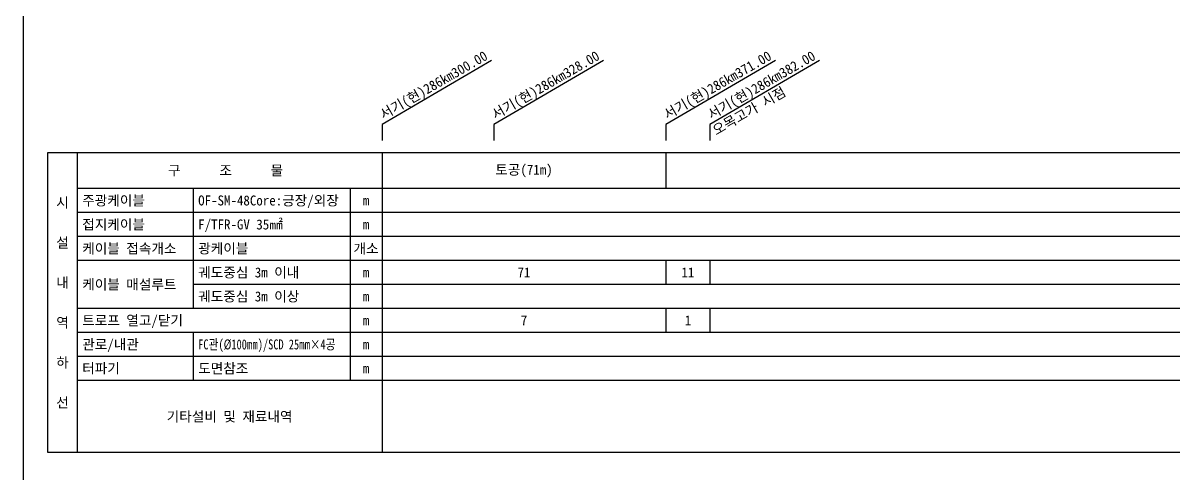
# Model space of a CAD drawing. Header units: millimetres. Extents: x 18534 to 19330, y 1103 to 1810.
# Drawn here: x 18533.9 to 18821.5, y 1281.7 to 1394.3 of the extents above; entities that cross this region are included whole.
import ezdxf
from ezdxf.enums import TextEntityAlignment as Align
from ezdxf.xclip import XClip

# ---------------------------------------------------------------- set-up
doc = ezdxf.new("R2010")
doc.units = ezdxf.units.MM
doc.header["$LTSCALE"] = 10
doc.header["$MEASUREMENT"] = 0
doc.header["$XCLIPFRAME"] = 2
for name, color, linetype in [('TT-TABL-LIN1', 4, 'Continuous'), ('TT-TABL-LIN2', 1, 'Continuous'), ('TT-TABL-TEX1', 6, 'Continuous'), ('TT-TABL-TEX2', 3, 'Continuous'), ('TZ-BASE', 253, 'Continuous'), ('TZ-LEAL', 1, 'Continuous'), ('TZ-LEAT', 3, 'Continuous')]:
    doc.layers.add(name, color=color, linetype=linetype)
doc.layers.add('TX-PAPR', color=2, linetype='Continuous', plot=False)
doc.styles.get("Standard").update_dxf_attribs({"font": 'GulimChe.ttf'})

# ---------------------------------------------------------------- blocks, each defined once
blk = doc.blocks.new('JD-FGHFH5FN')
at = {"layer": 'TZ-BASE'}
for p, q in [((23.55, 143.97), (42.14, -205.89)), ((123.69, 143.96), (142.28, -205.9)), ((107.12, -109.66, 1.89), (204.82, -68.41, 1.89)), ((78, -156.29, 41.27), (109.87, -71.47, 41.27)), ((114.38, -71.88, 41.27), (82.3, -156.67, 41.27)), ((56.16, -79.23, 39.03), (80.67, -74.83, 39.03))]:
    blk.add_line(p, q, dxfattribs=at)
blk = doc.blocks.new('JD-경부고속하선표_190503')
at = {"layer": 'TT-TABL-LIN1'}
blk.add_lwpolyline([(2, 114), (785.58, 114), (785.58, 39), (2, 39)], close=True, dxfattribs=at)
at = {"layer": 'TT-TABL-LIN2'}
for p, q in [((85.58, 114), (85.58, 39)), ((77.58, 105), (77.58, 57))]:
    blk.add_line(p, q, dxfattribs=at)
for points in [[(9.33, 114), (9.33, 39)], [(785.58, 105), (9.33, 105)], [(38.33, 105), (38.33, 75)], [(785.58, 99), (9.33, 99)], [(785.58, 93), (9.33, 93)], [(785.58, 87), (9.33, 87)], [(785.58, 81), (38.33, 81)], [(785.58, 75), (9.33, 75)], [(785.58, 69), (9.33, 69)], [(38.33, 69), (38.33, 57)], [(785.58, 63), (9.33, 63)], [(785.58, 57), (9.33, 57)]]:
    blk.add_lwpolyline(points, dxfattribs=at)
at = {"layer": 'TT-TABL-TEX1'}
for s, p in [('구      조      물', (46.45, 109.5)), ('시', (5.66, 101.5)), ('설', (5.66, 91.5)), ('내', (5.66, 81.5)), ('역', (5.66, 71.5)), ('하', (5.66, 61.5)), ('선', (5.66, 51.5))]:
    blk.add_text(s, height=2.5, rotation=0, dxfattribs=at).set_placement(p, align=Align.MIDDLE)
at = {"layer": 'TT-TABL-TEX2'}
for s, p in [('주광케이블', (10.59, 102)), ('OF-SM-48Core:긍장/외장', (39.59, 102)), ('접지케이블', (10.59, 96)), ('F/TFR-GV 35㎟', (39.59, 96)), ('케이블 접속개소', (10.59, 90)), ('광케이블', (39.59, 90)), ('궤도중심 3m 이내', (39.59, 84)), ('케이블 매설루트', (10.59, 81)), ('궤도중심 3m 이상', (39.59, 78)), ('트로프 열고/닫기', (10.59, 72)), ('관로/내관', (10.59, 66)), ('터파기', (10.59, 60)), ('도면참조', (39.59, 60))]:
    blk.add_text(s, height=2.5, rotation=0, dxfattribs=at).set_placement(p, align=Align.MIDDLE_LEFT)
for s, p in [('m', (81.58, 102)), ('m', (81.58, 96)), ('m', (81.58, 96)), ('개소', (81.58, 90)), ('m', (81.58, 84)), ('m', (81.58, 78)), ('m', (81.58, 72)), ('m', (81.58, 66)), ('m', (81.58, 60)), ('기타설비 및 재료내역', (47.45, 48))]:
    blk.add_text(s, height=2.5, rotation=0, dxfattribs=at).set_placement(p, align=Align.MIDDLE)
at = {"layer": 'TT-TABL-TEX2', "width": 0.8}
blk.add_text('FC관(Ø100㎜)/SCD 25㎜×4공', height=2.5, rotation=0, dxfattribs=at).set_placement((39.59, 66), align=Align.MIDDLE_LEFT)

msp = doc.modelspace()

# ---------------------------------------------------------------- linework, layer by layer
at = {"layer": 'TX-PAPR'}
msp.add_lwpolyline([(18533.89, 1103.05), (19329.89, 1103.05), (19329.89, 1619.05), (18533.89, 1619.05)], close=True, dxfattribs=at)
at = {"layer": 'TZ-LEAL'}
for points in [[(18651.07, 1384.9), (18623.68, 1368.87), (18623.68, 1364.87)], [(18679.07, 1384.9), (18651.68, 1368.87), (18651.68, 1364.87)], [(18722.07, 1384.9), (18694.68, 1368.87), (18694.68, 1364.87)], [(18733.07, 1384.9), (18705.68, 1368.87), (18705.68, 1364.87)], [(18694.68, 1361.87), (18694.68, 1352.87)], [(18694.68, 1334.87), (18694.68, 1328.87)], [(18705.68, 1334.87), (18705.68, 1328.87)], [(18694.68, 1322.87), (18694.68, 1316.87)], [(18705.68, 1322.87), (18705.68, 1316.87)]]:
    msp.add_lwpolyline(points, dxfattribs=at)

# ---------------------------------------------------------------- block references
at = {"layer": 'TT-TABL-LIN2'}
msp.add_blockref('JD-경부고속하선표_190503', (18538.11, 1247.87), dxfattribs=at)
at = {"layer": 'TZ-BASE'}
ref = msp.add_blockref('JD-FGHFH5FN', (18618.37, 1472.97), dxfattribs=at)
XClip(ref).set_block_clipping_path([(-0.06892623, 74.9999684505), (699.9307781647, 75.6432796843), (700.0686306225, -74.3566569714), (0.06892623, -74.9999684505)])

# ---------------------------------------------------------------- texts
at = {"layer": 'TT-TABL-TEX2'}
msp.add_text('토공(71m)', height=2.5, dxfattribs=at).set_placement((18659.18, 1357.37), align=Align.MIDDLE)
for s, p in [('71', (18659.18, 1331.87)), ('11', (18700.18, 1331.87)), ('7', (18659.18, 1319.87)), ('1', (18700.18, 1319.87))]:
    msp.add_text(s, height=2.5, dxfattribs=at).set_placement(p, align=Align.MIDDLE_CENTER)
at = {"layer": 'TZ-LEAT'}
for s, p in [('서기(현)286km300.00', (18637.18, 1377.66)), ('서기(현)286km328.00', (18665.18, 1377.66)), ('서기(현)286km371.00', (18708.18, 1377.66)), ('서기(현)286km382.00', (18719.18, 1377.66))]:
    msp.add_text(s, height=2.5, rotation=30, dxfattribs=at).set_placement(p, align=Align.CENTER)
msp.add_text('오목고가 시점', height=2.5, rotation=30, dxfattribs=at).set_placement((18707.23, 1366.07))

doc.saveas('drawing.dxf')
